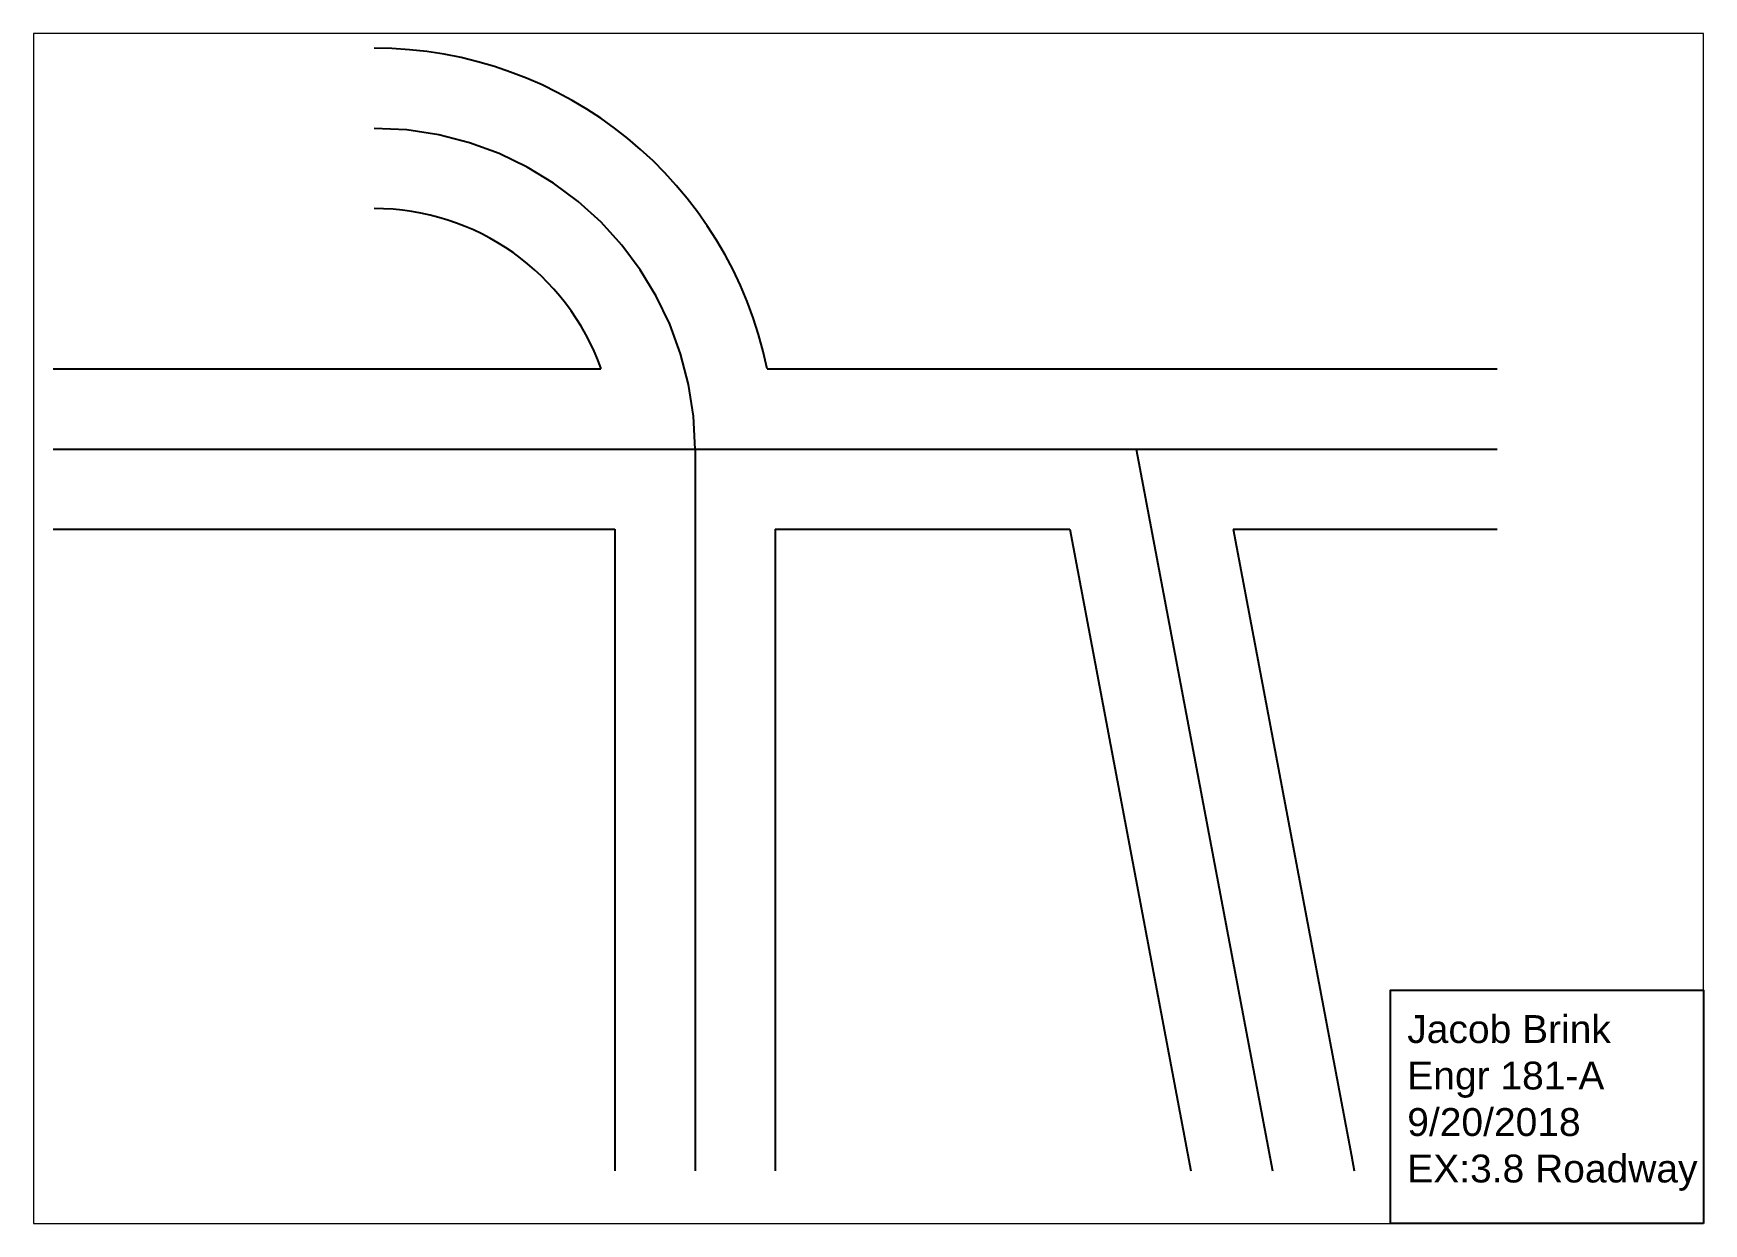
# Paper-space layout 'Layout2' of a CAD drawing. Header units: feet, sheet in inches. Extents: x 0.1 to 10.6, y 0.4 to 7.8.
# The model-space entities are those that its viewports show. They can reach past a viewport. Long polylines and large blocks are cut down to what shows.
import ezdxf

# ---------------------------------------------------------------- set-up
doc = ezdxf.new("R2010")
doc.units = ezdxf.units.FT
doc.header["$MEASUREMENT"] = 0
doc.linetypes.add('CENTER', pattern=[2, 1.25, -0.25, 0.25, -0.25])
doc.layers.add('CENTERLINE', color=10, linetype='CENTER')
doc.styles.get("Standard").update_dxf_attribs({"font": 'arial.ttf'})

msp = doc.modelspace()

# ---------------------------------------------------------------- linework, layer by layer
for p, q in [((-88, 10), (-48, 10)), ((-48, 10), (-19.72, 10)), ((0.99, 10), (92, 10)), ((-88, -10), (-48, -10)), ((-48, -10), (-18, -10)), ((-18, -10), (-18, -90)), ((2, -10), (2, -90)), ((2, -10), (38.71, -10)), ((38.71, -10), (53.82, -90)), ((59.07, -10), (73.83, -88.14)), ((59.07, -10), (92, -10)), ((73.83, -88.14), (74.18, -90))]:
    msp.add_line(p, q)
for radius, start in [(50, 11.537), (30, 19.4712)]:
    msp.add_arc((-48, 0), radius, start, 90)
at = {"layer": 'CENTERLINE'}
for p, q in [((-88, 0), (-48, 0)), ((-48, 0), (92, 0)), ((-8, 0), (-8, -90)), ((47, 0), (64, -90))]:
    msp.add_line(p, q, dxfattribs=at)
msp.add_arc((-48, 0), 40, 0, 90, dxfattribs=at)

psp = doc.layouts.new('Layout2')

# ---------------------------------------------------------------- linework, layer by layer
psp.add_lwpolyline([(10.56, 0.404), (8.609, 0.404), (8.609, 1.859), (10.56, 1.859)], close=True)

# ---------------------------------------------------------------- texts
at = {"insert": (8.713, 1.704), "char_height": 0.17389, "attachment_point": 1}
psp.add_mtext_dynamic_manual_height_columns('Jacob Brink\\PEngr 181-A\\P9/20/2018\\PEX:3.8 Roadway', width=1.96509, gutter_width=1, heights=[0], dxfattribs=at)

# ---------------------------------------------------------------- viewports
at = {"layer": '0'}
psp.add_viewport(center=(5.355, 4.115), size=(10.41, 7.42174), view_center_point=(13.628, -22.372), view_height=148.43482, dxfattribs=at)

doc.saveas('drawing.dxf')
